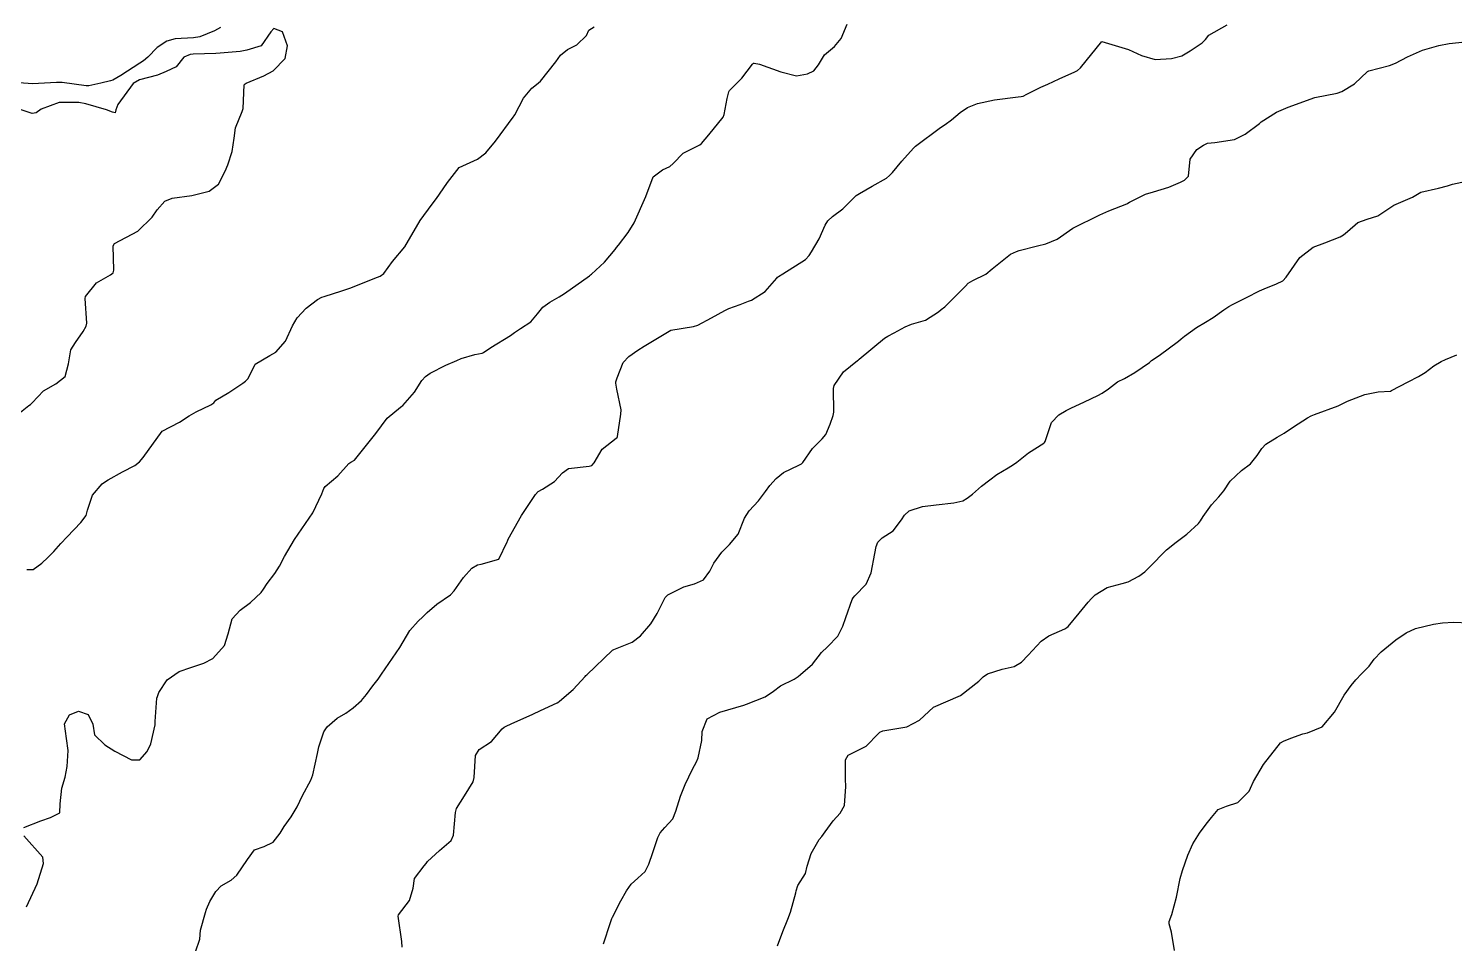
# Model space of a CAD drawing. Header units: metres. Extents: x 292545 to 299085, y 7450245 to 7463078.
# Drawn here: x 293713.6 to 293820.4, y 7462674.5 to 7462743 of the extents above; entities that cross this region are included whole.
import ezdxf

# ---------------------------------------------------------------- set-up
doc = ezdxf.new("R2010")
doc.units = ezdxf.units.M
doc.layers.add('Curvas de Nivel 1m', color=11, linetype='Continuous')
doc.layers.add('Curvas de Nivel 5m', color=15, linetype='Continuous')

msp = doc.modelspace()

# ---------------------------------------------------------------- linework, layer by layer
at = {"layer": 'Curvas de Nivel 1m', "flags": 128}
for points, elevation in [([(293727.98, 7462743.05), (293727.54, 7462742.8), (293726.43, 7462742.35), (293725.96, 7462742.28), (293724.59, 7462742.21), (293723.96, 7462742.03), (293723.25, 7462741.55), (293722.54, 7462740.85), (293722.22, 7462740.57), (293721.94, 7462740.4), (293720.52, 7462739.47), (293719.93, 7462739.12), (293719.76, 7462739.06), (293719.02, 7462738.9), (293718.13, 7462738.7), (293717.92, 7462738.7), (293716.14, 7462738.93), (293715.92, 7462738.94), (293715.71, 7462738.93), (293713.92, 7462738.83), (293711.92, 7462738.98)], 691), ([(293713.26, 7462683.17), (293714.55, 7462683.67), (293715.27, 7462683.91), (293715.96, 7462684.25), (293715.98, 7462684.93), (293716.12, 7462686.11), (293716.37, 7462686.93), (293716.51, 7462687.73), (293716.59, 7462688.93), (293716.45, 7462689.82), (293716.32, 7462690.93), (293716.69, 7462691.6), (293717.36, 7462691.87), (293718.07, 7462691.62), (293718.43, 7462690.9), (293718.56, 7462690.11), (293719.34, 7462689.34), (293720.08, 7462688.88), (293721.32, 7462688.22), (293721.95, 7462688.23), (293722.49, 7462688.86), (293722.76, 7462689.43), (293723.09, 7462690.85), (293723.1, 7462691.1), (293723.22, 7462692.85), (293723.26, 7462692.97), (293723.38, 7462693.28), (293724, 7462694.23), (293724.89, 7462694.83), (293725.26, 7462694.96), (293725.4, 7462695.01), (293726.74, 7462695.47), (293727.41, 7462695.81), (293728.28, 7462696.79), (293728.56, 7462697.66), (293728.87, 7462698.78), (293729.46, 7462699.43), (293730.23, 7462700), (293731.02, 7462700.75), (293731.21, 7462701.01), (293731.48, 7462701.42), (293732.05, 7462702.18), (293732.41, 7462702.74), (293732.79, 7462703.45), (293733.52, 7462704.73), (293734.89, 7462706.71), (293735.56, 7462708.15), (293735.71, 7462708.55), (293735.83, 7462708.7), (293736.77, 7462709.49), (293737.59, 7462710.41), (293737.74, 7462710.52), (293738.03, 7462710.67), (293739.61, 7462712.65), (293740.46, 7462713.81), (293741.45, 7462714.63), (293741.56, 7462714.7), (293741.63, 7462714.76), (293742.51, 7462715.76), (293743.05, 7462716.62), (293743.34, 7462716.94), (293743.67, 7462717.18), (293744.85, 7462717.77), (293745.68, 7462718.12), (293745.99, 7462718.27), (293747.02, 7462718.57), (293747.57, 7462718.68), (293747.68, 7462718.73), (293748.23, 7462719.1), (293749.7, 7462720), (293749.99, 7462720.23), (293750.45, 7462720.52), (293751.22, 7462721.01), (293751.72, 7462721.63), (293752.11, 7462722.13), (293752.65, 7462722.5), (293753.34, 7462722.89), (293753.74, 7462723.15), (293755.6, 7462724.46), (293755.69, 7462724.53), (293755.75, 7462724.59), (293756.72, 7462725.5), (293757.52, 7462726.44), (293757.63, 7462726.58), (293757.78, 7462726.75), (293758.51, 7462727.71), (293758.95, 7462728.43), (293759.82, 7462730.41), (293760.37, 7462731.88), (293761.07, 7462732.4), (293761.61, 7462732.64), (293761.86, 7462732.88), (293762.61, 7462733.64), (293763.87, 7462734.28), (293763.99, 7462734.37), (293764.55, 7462735.03), (293765.61, 7462736.34), (293765.7, 7462736.54), (293765.91, 7462737.74), (293766.03, 7462738.23), (293766.09, 7462738.34), (293767, 7462739.26), (293767.82, 7462740.32), (293767.89, 7462740.38), (293767.94, 7462740.39), (293768.33, 7462740.32), (293769.94, 7462739.73), (293771.1, 7462739.45), (293771.94, 7462739.58), (293772.39, 7462739.81), (293772.76, 7462740.26), (293773.2, 7462741.01), (293773.96, 7462741.63), (293774.46, 7462742.24), (293774.9, 7462743.31)], 692), ([(293713.49, 7462702.48), (293713.97, 7462702.47), (293714.61, 7462702.95), (293715.06, 7462703.38), (293715.51, 7462703.83), (293716.03, 7462704.42), (293716.52, 7462704.93), (293717.53, 7462706.01), (293717.92, 7462706.53), (293718.04, 7462706.91), (293718.41, 7462708.05), (293719.13, 7462708.89), (293719.38, 7462709.07), (293719.57, 7462709.2), (293720.65, 7462709.8), (293721.58, 7462710.27), (293721.92, 7462710.53), (293722.19, 7462710.86), (293723.61, 7462712.84), (293724.93, 7462713.52), (293725.63, 7462713.98), (293726.16, 7462714.29), (293727.27, 7462714.8), (293727.48, 7462714.96), (293727.65, 7462715.16), (293728.6, 7462715.73), (293729.66, 7462716.44), (293729.86, 7462716.57), (293730.06, 7462716.77), (293730.59, 7462717.84), (293731.68, 7462718.51), (293732.13, 7462718.74), (293732.85, 7462719.57), (293733.38, 7462720.73), (293733.72, 7462721.33), (293734.39, 7462722.05), (293735.24, 7462722.7), (293735.56, 7462722.87), (293735.74, 7462722.93), (293737.08, 7462723.34), (293737.74, 7462723.57), (293739.29, 7462724.2), (293739.75, 7462724.37), (293739.95, 7462724.45), (293740.21, 7462724.65), (293740.86, 7462725.54), (293741.78, 7462726.63), (293742.94, 7462728.61), (293743.82, 7462729.83), (293744.16, 7462730.25), (293744.39, 7462730.59), (293744.97, 7462731.46), (293745.85, 7462732.58), (293747.22, 7462733.21), (293747.86, 7462733.68), (293748.56, 7462734.55), (293749.89, 7462736.34), (293749.97, 7462736.45), (293750.02, 7462736.53), (293750.67, 7462737.76), (293751.3, 7462738.52), (293751.64, 7462738.79), (293751.93, 7462739.04), (293753.09, 7462740.49), (293753.44, 7462741), (293753.96, 7462741.42), (293754.67, 7462741.77), (293755.38, 7462742.47), (293755.57, 7462742.86), (293755.97, 7462743.1)], 691), ([(293726.11, 7462673.86), (293726.43, 7462674.81), (293726.5, 7462675.48), (293726.87, 7462676.8), (293726.94, 7462677.05), (293727.2, 7462677.62), (293727.63, 7462678.37), (293728.04, 7462678.79), (293728.78, 7462679.22), (293729.22, 7462679.59), (293730.01, 7462680.77), (293730.53, 7462681.48), (293731.25, 7462681.75), (293731.93, 7462682.06), (293732.46, 7462682.74), (293732.76, 7462683.24), (293733.28, 7462683.95), (293733.72, 7462684.72), (293734.13, 7462685.56), (293734.75, 7462686.71), (293734.9, 7462687.11), (293735.25, 7462688.7), (293735.34, 7462689.19), (293735.72, 7462690.32), (293735.96, 7462690.69), (293736.71, 7462691.34), (293737.36, 7462691.72), (293737.93, 7462692.12), (293738.54, 7462692.67), (293738.92, 7462693.12), (293739.39, 7462693.78), (293739.78, 7462694.27), (293740.05, 7462694.65), (293741.42, 7462696.63), (293742.16, 7462697.9), (293742.79, 7462698.62), (293743.13, 7462698.93), (293743.45, 7462699.26), (293744.18, 7462699.88), (293745.2, 7462700.58), (293745.48, 7462700.88), (293746.17, 7462701.89), (293746.79, 7462702.57), (293747.22, 7462702.84), (293747.5, 7462702.89), (293748.81, 7462703.24), (293749.44, 7462704.54), (293749.46, 7462704.6), (293749.52, 7462704.74), (293750.53, 7462706.53), (293751.56, 7462708.1), (293751.76, 7462708.31), (293752.1, 7462708.5), (293753, 7462709.07), (293753.58, 7462709.72), (293754.04, 7462710.03), (293755.59, 7462710.22), (293755.79, 7462710.26), (293755.95, 7462710.46), (293756.56, 7462711.5), (293757.61, 7462712.31), (293757.68, 7462712.37), (293757.71, 7462712.44), (293757.96, 7462714.1), (293757.97, 7462714.44), (293757.66, 7462715.97), (293757.57, 7462716.44), (293757.58, 7462716.53), (293757.67, 7462716.83), (293758.14, 7462717.97), (293758.55, 7462718.43), (293759.22, 7462718.89), (293759.69, 7462719.2), (293761.7, 7462720.39), (293763.4, 7462720.68), (293763.71, 7462720.78), (293764.75, 7462721.33), (293765.73, 7462721.86), (293766.05, 7462722.01), (293766.88, 7462722.33), (293767.5, 7462722.56), (293767.74, 7462722.65), (293768.75, 7462723.3), (293769.64, 7462724.3), (293769.69, 7462724.36), (293769.75, 7462724.41), (293770.08, 7462724.62), (293771.77, 7462725.68), (293772.04, 7462726), (293772.23, 7462726.27), (293772.8, 7462727.24), (293773.24, 7462728.26), (293773.46, 7462728.59), (293773.81, 7462728.91), (293774.58, 7462729.48), (293775.33, 7462730.23), (293775.58, 7462730.48), (293775.83, 7462730.63), (293776.78, 7462731.17), (293777.84, 7462731.79), (293778.07, 7462731.97), (293778.3, 7462732.2), (293779, 7462733.05), (293779.87, 7462734.03), (293779.94, 7462734.11), (293780, 7462734.18), (293781.89, 7462735.58), (293782.23, 7462735.8), (293782.7, 7462736.14), (293783.35, 7462736.69), (293783.91, 7462737.08), (293784.65, 7462737.38), (293785.92, 7462737.64), (293787.69, 7462737.86), (293787.91, 7462737.89), (293788.06, 7462737.93), (293788.34, 7462738.08), (293789.39, 7462738.59), (293789.92, 7462738.82), (293790.77, 7462739.21), (293791.94, 7462739.74), (293792.14, 7462739.84), (293792.36, 7462740.03), (293793.96, 7462742.01), (293795.96, 7462741.4), (293796.93, 7462740.96), (293797.95, 7462740.67), (293799.17, 7462740.73), (293799.95, 7462740.95), (293800.58, 7462741.31), (293801.47, 7462741.92), (293801.72, 7462742.17), (293801.97, 7462742.49), (293803.33, 7462743.26)], 693), ([(293741.59, 7462674.19), (293741.56, 7462674.63), (293741.29, 7462676.52), (293741.3, 7462676.63), (293742.13, 7462677.69), (293742.42, 7462678.62), (293742.5, 7462679.34), (293743.23, 7462680.3), (293743.37, 7462680.47), (293743.48, 7462680.61), (293744.39, 7462681.45), (293745.25, 7462682.18), (293745.43, 7462682.59), (293745.57, 7462684.29), (293745.65, 7462684.58), (293746.26, 7462685.54), (293746.89, 7462686.57), (293746.97, 7462686.91), (293747.07, 7462688.56), (293747.34, 7462689.01), (293748.28, 7462689.61), (293749.07, 7462690.54), (293749.22, 7462690.68), (293749.36, 7462690.75), (293749.75, 7462690.93), (293751.36, 7462691.65), (293751.95, 7462691.92), (293753.18, 7462692.49), (293753.31, 7462692.56), (293753.37, 7462692.62), (293754.38, 7462693.49), (293755.28, 7462694.47), (293755.34, 7462694.53), (293755.4, 7462694.59), (293757.33, 7462696.44), (293757.42, 7462696.5), (293758.8, 7462697.05), (293759.43, 7462697.5), (293760.21, 7462698.41), (293760.67, 7462699.18), (293761.28, 7462700.39), (293761.47, 7462700.59), (293762.67, 7462701.19), (293763.48, 7462701.41), (293764.15, 7462701.7), (293764.61, 7462702.36), (293764.91, 7462702.95), (293765.51, 7462703.77), (293766.1, 7462704.34), (293766.74, 7462705.12), (293767.22, 7462706.32), (293767.55, 7462706.88), (293768.26, 7462707.61), (293768.78, 7462708.31), (293769.1, 7462708.77), (293769.57, 7462709.29), (293770.14, 7462709.73), (293771.29, 7462710.28), (293771.48, 7462710.38), (293771.59, 7462710.5), (293772.31, 7462711.55), (293773.03, 7462712.26), (293773.29, 7462712.58), (293773.62, 7462713.35), (293773.86, 7462714.02), (293773.9, 7462714.25), (293773.88, 7462716.03), (293773.92, 7462716.25), (293774.62, 7462717.29), (293775.68, 7462718.12), (293775.74, 7462718.17), (293775.8, 7462718.23), (293777.7, 7462719.79), (293777.95, 7462719.95), (293778.42, 7462720.19), (293779.24, 7462720.66), (293779.71, 7462720.85), (293780.75, 7462721.14), (293781.73, 7462721.78), (293781.93, 7462721.95), (293782.21, 7462722.15), (293783.75, 7462723.7), (293783.96, 7462723.92), (293784.3, 7462724.12), (293785.28, 7462724.59), (293785.76, 7462724.98), (293787.13, 7462726.09), (293787.56, 7462726.3), (293787.78, 7462726.37), (293789.15, 7462726.7), (293789.78, 7462726.86), (293790.62, 7462727.22), (293791.8, 7462728.04), (293793.81, 7462729.04), (293794.48, 7462729.34), (293795.82, 7462729.85), (293795.91, 7462729.9), (293796.04, 7462729.99), (293797.23, 7462730.58), (293797.83, 7462730.76), (293798.98, 7462731.1), (293799.84, 7462731.47), (293800.14, 7462731.63), (293800.44, 7462731.93), (293800.58, 7462733.21), (293801.06, 7462733.93), (293801.56, 7462734.24), (293801.88, 7462734.4), (293802.41, 7462734.44), (293803.88, 7462734.67), (293804.7, 7462735.07), (293805.75, 7462735.87), (293805.83, 7462735.94), (293805.89, 7462736), (293807.03, 7462736.73), (293807.91, 7462737.09), (293809.91, 7462737.82), (293811.57, 7462738.15), (293811.92, 7462738.26), (293812.88, 7462738.84), (293813.84, 7462739.77), (293813.94, 7462739.82), (293815.5, 7462740.21), (293815.95, 7462740.39), (293816.83, 7462740.87), (293817.96, 7462741.35), (293819.18, 7462741.71), (293819.96, 7462741.86), (293821.62, 7462742.03)], 694), ([(293769.68, 7462674.29), (293770.09, 7462675.37), (293770.46, 7462676.29), (293770.66, 7462676.82), (293771.05, 7462678.28), (293771.08, 7462678.41), (293771.21, 7462678.82), (293771.78, 7462679.72), (293771.91, 7462680.27), (293772.2, 7462681.22), (293772.8, 7462682.26), (293773.01, 7462682.5), (293773.26, 7462682.83), (293773.85, 7462683.67), (293774.38, 7462684.24), (293774.7, 7462684.82), (293774.8, 7462686.24), (293774.76, 7462686.79), (293774.78, 7462688.24), (293774.98, 7462688.58), (293775.33, 7462688.76), (293776.31, 7462689.25), (293777.25, 7462690.21), (293777.3, 7462690.26), (293777.35, 7462690.3), (293777.56, 7462690.41), (293779.36, 7462690.69), (293780.32, 7462691.21), (293781.37, 7462692.16), (293783.38, 7462693.04), (293784.75, 7462694.12), (293785.07, 7462694.44), (293785.4, 7462694.67), (293786.5, 7462695.01), (293787.41, 7462695.21), (293787.95, 7462695.55), (293788.44, 7462696.07), (293789.43, 7462697.11), (293789.99, 7462697.5), (293791.2, 7462698.04), (293791.35, 7462698.13), (293791.44, 7462698.22), (293792.27, 7462699.22), (293792.94, 7462700.03), (293793.19, 7462700.3), (293793.47, 7462700.57), (293794.37, 7462701.12), (293795.48, 7462701.42), (293795.92, 7462701.55), (293796.74, 7462701.98), (293797.17, 7462702.3), (293797.5, 7462702.62), (293798.8, 7462703.95), (293799.52, 7462704.53), (293800.33, 7462705.13), (293801.19, 7462705.92), (293801.34, 7462706.12), (293801.54, 7462706.45), (293802.16, 7462707.31), (293802.71, 7462707.91), (293803.1, 7462708.38), (293803.57, 7462709.1), (293804.42, 7462709.89), (293805.08, 7462710.38), (293805.6, 7462711.01), (293805.94, 7462711.54), (293806.24, 7462711.86), (293807.08, 7462712.39), (293807.62, 7462712.68), (293808.31, 7462713.15), (293809.35, 7462713.83), (293809.63, 7462713.98), (293809.89, 7462714.08), (293811.64, 7462714.74), (293812.36, 7462715.07), (293813.65, 7462715.59), (293814.64, 7462715.77), (293815.56, 7462715.84), (293815.65, 7462715.87), (293816.88, 7462716.52), (293817.67, 7462716.93), (293818.17, 7462717.23), (293818.8, 7462717.72), (293819.35, 7462718.05), (293819.69, 7462718.2), (293820.54, 7462718.54)], 696), ([(293799.4, 7462673.95), (293799.17, 7462675.32), (293799, 7462675.95), (293799, 7462676.13), (293799.19, 7462676.64), (293799.54, 7462677.95), (293799.82, 7462679.34), (293799.99, 7462679.94), (293800.41, 7462681.09), (293800.78, 7462681.93), (293801.26, 7462682.74), (293801.78, 7462683.4), (293802.17, 7462683.91), (293802.67, 7462684.52), (293803.29, 7462684.75), (293804.14, 7462685.04), (293804.98, 7462685.88), (293805.09, 7462686.1), (293805.31, 7462686.61), (293806.05, 7462687.87), (293807.34, 7462689.49), (293807.56, 7462689.63), (293808.11, 7462689.84), (293809, 7462690.18), (293809.35, 7462690.24), (293810.46, 7462690.71), (293811.37, 7462691.8), (293812.1, 7462693.08), (293812.63, 7462693.79), (293812.97, 7462694.21), (293813.4, 7462694.67), (293813.96, 7462695.23), (293814.35, 7462695.77), (293814.88, 7462696.31), (293815.43, 7462696.76), (293815.98, 7462697.21), (293816.75, 7462697.74), (293817.45, 7462698.05), (293818.78, 7462698.38), (293819.45, 7462698.48), (293820.29, 7462698.54), (293821.45, 7462698.49)], 697), ([(293713.46, 7462677.23), (293714.26, 7462678.95), (293714.74, 7462680.46), (293714.68, 7462680.95), (293713.26, 7462682.55)], 692)]:
    msp.add_lwpolyline(points, dxfattribs=dict(at, elevation=elevation))
at = {"layer": 'Curvas de Nivel 5m', "flags": 128}
for points, elevation in [([(293712.63, 7462713.97), (293713.64, 7462714.76), (293713.76, 7462714.84), (293713.88, 7462714.96), (293714.75, 7462715.85), (293715.66, 7462716.39), (293716.35, 7462716.93), (293716.61, 7462717.87), (293716.79, 7462718.92), (293717.13, 7462719.48), (293717.7, 7462720.3), (293717.93, 7462720.69), (293717.99, 7462720.91), (293717.86, 7462722.78), (293717.88, 7462722.91), (293718.7, 7462723.94), (293719.75, 7462724.54), (293719.95, 7462724.69), (293720, 7462724.89), (293719.96, 7462726.71), (293720.06, 7462726.89), (293721.79, 7462727.8), (293722.87, 7462728.85), (293723.25, 7462729.41), (293723.82, 7462730.06), (293724.37, 7462730.29), (293725.83, 7462730.48), (293727.15, 7462730.8), (293727.83, 7462731.33), (293728.33, 7462732.3), (293728.53, 7462732.78), (293728.87, 7462733.78), (293729.01, 7462734.78), (293729.11, 7462735.55), (293729.62, 7462736.77), (293729.68, 7462736.99), (293729.77, 7462738.77), (293729.84, 7462738.85), (293729.92, 7462738.89), (293731.24, 7462739.45), (293731.93, 7462739.81), (293732.82, 7462740.74), (293733, 7462741.69), (293732.63, 7462742.73), (293731.98, 7462742.98), (293731.75, 7462742.74), (293731.03, 7462741.68), (293729.95, 7462741.35), (293729.45, 7462741.27), (293727.95, 7462741.13), (293727.63, 7462741.11), (293725.95, 7462741.07), (293725.72, 7462741.05), (293725.24, 7462740.83), (293724.66, 7462740.11), (293723.93, 7462739.76), (293723.27, 7462739.5), (293721.93, 7462739.14), (293721.45, 7462738.87), (293720.31, 7462737.29), (293720.15, 7462736.89), (293720.11, 7462736.68), (293719.9, 7462736.71), (293719.46, 7462736.89), (293717.91, 7462737.35), (293717.37, 7462737.45), (293715.91, 7462737.45), (293714.57, 7462736.95), (293714.2, 7462736.66), (293713.9, 7462736.62), (293712.85, 7462736.97)], 690), ([(293756.65, 7462674.45), (293757.18, 7462676.04), (293757.28, 7462676.34), (293757.32, 7462676.44), (293757.95, 7462677.68), (293758.37, 7462678.43), (293758.73, 7462678.92), (293759.22, 7462679.37), (293759.77, 7462679.87), (293760.06, 7462680.41), (293760.35, 7462681.3), (293760.73, 7462682.41), (293760.89, 7462682.77), (293761.26, 7462683.17), (293761.85, 7462683.82), (293762.08, 7462684.39), (293762.43, 7462685.52), (293762.76, 7462686.38), (293763.31, 7462687.54), (293763.61, 7462688.08), (293763.75, 7462688.37), (293764.02, 7462689.68), (293764.04, 7462690.36), (293764.42, 7462691.3), (293765.37, 7462691.8), (293767.17, 7462692.32), (293767.37, 7462692.39), (293768.75, 7462692.94), (293769.38, 7462693.36), (293769.91, 7462693.77), (293770.92, 7462694.28), (293771.22, 7462694.46), (293771.4, 7462694.61), (293772.29, 7462695.39), (293772.98, 7462696.26), (293773.43, 7462696.7), (293774.2, 7462697.48), (293774.57, 7462698.24), (293774.79, 7462698.89), (293775.27, 7462700.23), (293775.34, 7462700.36), (293775.48, 7462700.5), (293776.33, 7462701.38), (293776.69, 7462702.22), (293776.98, 7462703.68), (293777.08, 7462704.21), (293777.19, 7462704.53), (293777.52, 7462704.85), (293778.34, 7462705.38), (293778.97, 7462706.19), (293779.19, 7462706.54), (293779.55, 7462706.88), (293780.53, 7462707.2), (293781.55, 7462707.32), (293782.89, 7462707.47), (293783.56, 7462707.63), (293783.88, 7462707.81), (293784.28, 7462708.12), (293784.96, 7462708.72), (293785.57, 7462709.2), (293786.09, 7462709.59), (293786.94, 7462710.1), (293787.35, 7462710.33), (293787.59, 7462710.52), (293788.47, 7462711.21), (293789.61, 7462711.94), (293789.68, 7462711.99), (293789.71, 7462712.06), (293790.2, 7462713.48), (293790.75, 7462714.05), (293791.3, 7462714.38), (293791.64, 7462714.56), (293792.66, 7462715.04), (293793.65, 7462715.51), (293793.99, 7462715.67), (293794.45, 7462716), (293795.14, 7462716.52), (293795.66, 7462716.79), (293796.44, 7462717.22), (293797.52, 7462717.97), (293797.61, 7462718.05), (293797.68, 7462718.12), (293798.24, 7462718.51), (293799.7, 7462719.57), (293799.9, 7462719.74), (293800.14, 7462719.94), (293801.04, 7462720.6), (293801.71, 7462721), (293802.29, 7462721.34), (293803.1, 7462721.91), (293803.47, 7462722.16), (293803.73, 7462722.31), (293804.78, 7462722.84), (293805.75, 7462723.34), (293806.11, 7462723.5), (293807.04, 7462723.86), (293807.51, 7462724.1), (293807.76, 7462724.37), (293808.77, 7462725.84), (293809.78, 7462726.61), (293810.66, 7462726.94), (293811.79, 7462727.38), (293812.05, 7462727.54), (293812.34, 7462727.79), (293813.12, 7462728.47), (293813.81, 7462728.7), (293814.62, 7462728.96), (293815.82, 7462729.75), (293817.21, 7462730.36), (293817.83, 7462730.72), (293819.16, 7462731.03), (293819.84, 7462731.21), (293820.22, 7462731.32), (293821.84, 7462731.68)], 695)]:
    msp.add_lwpolyline(points, dxfattribs=dict(at, elevation=elevation))

doc.saveas('drawing.dxf')
